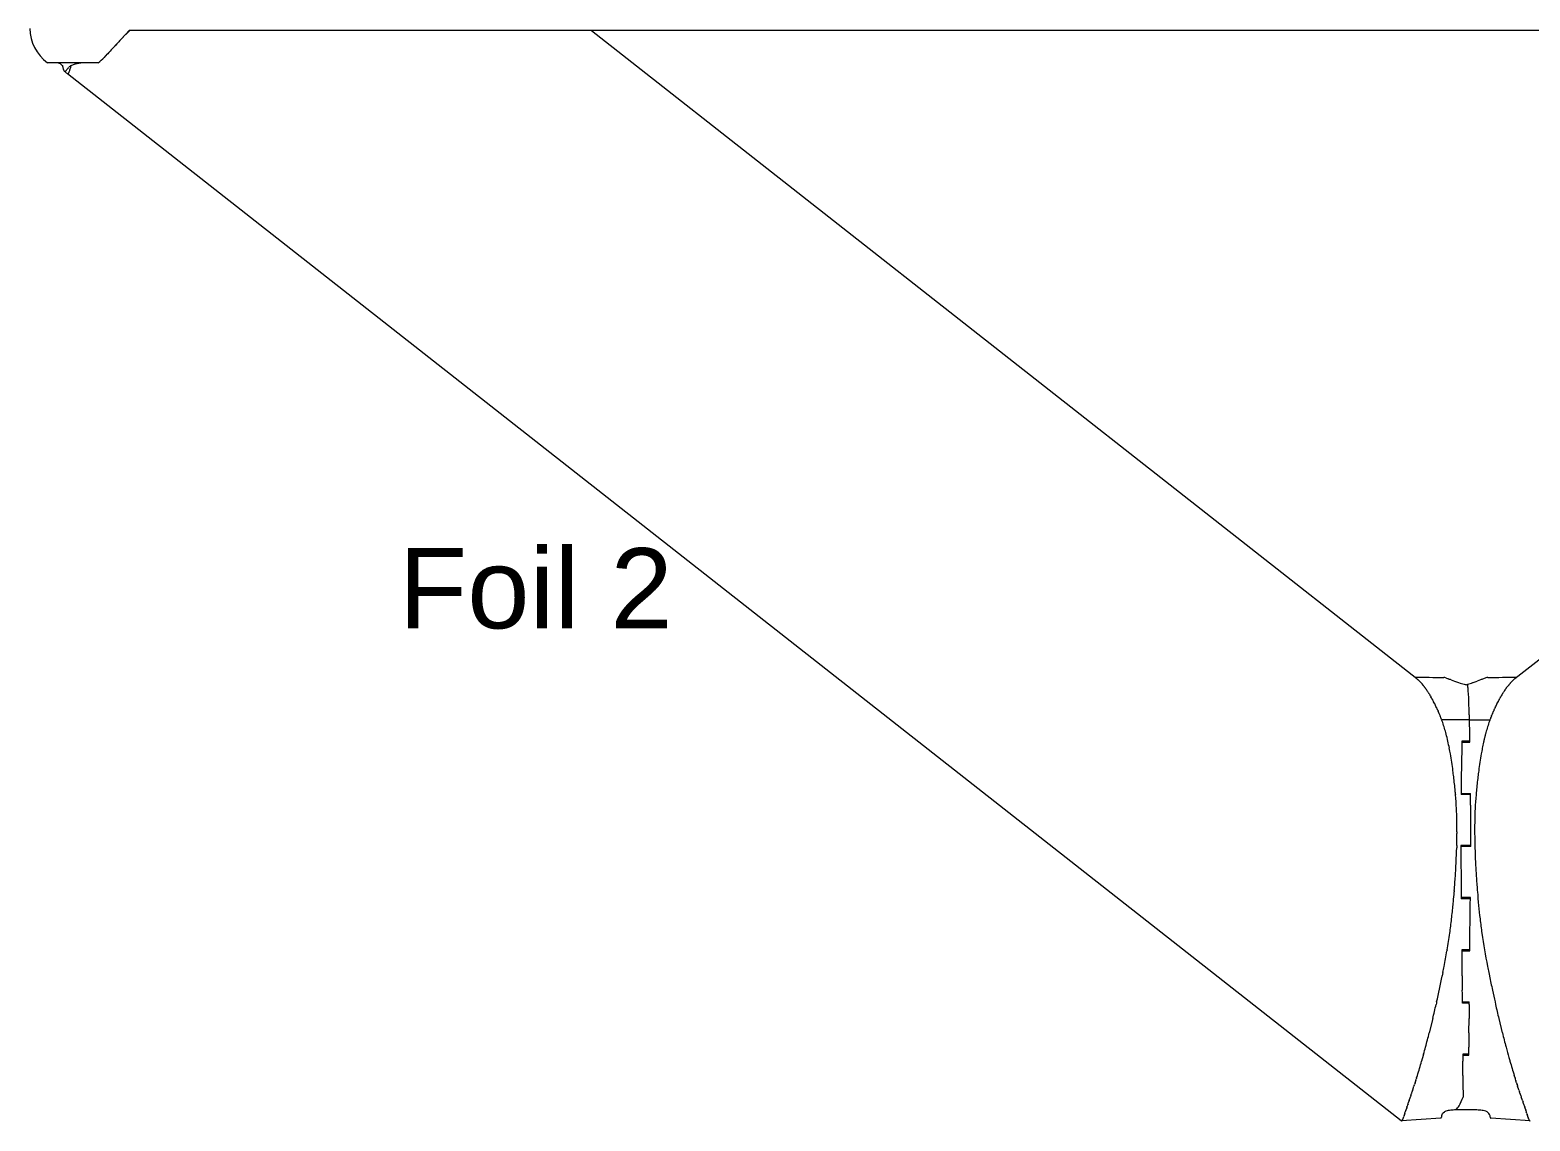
# Model space of a CAD drawing. Header units: millimetres. Extents: x 6152 to 28526, y 1087 to 12861.
# Drawn here: x 9873 to 10434, y 10551 to 10959 of the extents above; entities that cross this region are included whole.
import ezdxf

# ---------------------------------------------------------------- set-up
doc = ezdxf.new("R2010")
doc.units = ezdxf.units.MM
doc.header["$LTSCALE"] = 0.05
doc.layers.add('OF1', color=7, linetype='Continuous', lineweight=15)
doc.layers.add('Text', color=8, linetype='Continuous')
doc.styles.get("Standard").update_dxf_attribs({"font": 'arial.ttf'})

msp = doc.modelspace()

# ---------------------------------------------------------------- linework, layer by layer
at = {"layer": 'OF1'}
for p, q in [((9909.99, 10958.87), (9900.58, 10948.77)), ((9909.96, 10958.61), (9909.32, 10957.99)), ((9909.99, 10958.64), (9909.96, 10958.61)), ((9909.99, 10958.87), (9909.99, 10958.82)), ((9909.99, 10958.8), (9909.99, 10958.82)), ((9909.99, 10958.8), (9909.99, 10958.78)), ((9909.99, 10958.77), (9909.99, 10958.78)), ((9909.99, 10958.77), (9909.99, 10958.74)), ((9909.99, 10958.73), (9909.99, 10958.74)), ((9909.99, 10958.74), (9909.99, 10958.74)), ((9909.99, 10958.73), (9909.99, 10958.71)), ((9909.99, 10958.7), (9909.99, 10958.71)), ((9909.99, 10958.7), (9909.99, 10958.68)), ((9909.99, 10958.68), (9909.99, 10958.68)), ((9909.99, 10958.68), (9909.99, 10958.64)), ((9909.99, 10958.64), (9909.99, 10958.64)), ((9909.99, 10958.64), (9909.99, 10958.64)), ((10909.57, 10958.64), (9909.99, 10958.64)), ((10082.7, 10958.64), (10391.4, 10716.38)), ((10428.15, 10716.38), (10736.85, 10958.64)), ((9908.36, 10957.01), (9907.12, 10955.72)), ((9898.21, 10946.61), (9879.21, 10946.61)), ((9884.73, 10945.64), (9884.97, 10945.25)), ((9885.27, 10944.08), (9885.29, 10943.93)), ((9885.29, 10943.93), (9885.39, 10943.7)), ((9885.91, 10943.48), (9886.22, 10943.7)), ((9886.22, 10943.7), (9886.23, 10943.71)), ((10385.56, 10551.03), (9886.68, 10942.54)), ((9886.82, 10942.48), (9886.85, 10942.48)), ((9886.82, 10942.48), (9886.82, 10942.48)), ((9887.03, 10944.73), (9887.19, 10944.9)), ((9887.49, 10943.52), (9887.49, 10943.54)), ((9888.14, 10945.59), (9888.71, 10945.86)), ((9888.15, 10945.51), (9888.18, 10945.6)), ((9888.71, 10945.86), (9888.79, 10945.89)), ((9888.79, 10945.89), (9889.63, 10946.16)), ((10391.18, 10716.53), (10391.14, 10716.56)), ((10391.18, 10716.53), (10391.23, 10716.51)), ((10401.55, 10716.8), (10401.56, 10716.8)), ((10402.34, 10716.63), (10403.21, 10716.29)), ((10417.21, 10716.63), (10416.34, 10716.29)), ((10418, 10716.8), (10418, 10716.8)), ((10428.37, 10716.53), (10428.33, 10716.51)), ((10428.37, 10716.53), (10428.42, 10716.56)), ((10391.29, 10716.46), (10391.23, 10716.51)), ((10391.39, 10716.39), (10391.31, 10716.44)), ((10391.59, 10716.22), (10391.57, 10716.24)), ((10391.59, 10716.22), (10391.65, 10716.17)), ((10391.69, 10716.14), (10391.65, 10716.17)), ((10391.69, 10716.14), (10391.74, 10716.1)), ((10391.77, 10716.06), (10391.74, 10716.1)), ((10391.77, 10716.06), (10391.82, 10716.02)), ((10391.86, 10715.98), (10391.82, 10716.02)), ((10391.86, 10715.98), (10391.9, 10715.95)), ((10392.03, 10715.82), (10391.9, 10715.95)), ((10392.03, 10715.82), (10392.06, 10715.79)), ((10392.22, 10715.63), (10392.06, 10715.79)), ((10392.22, 10715.63), (10392.36, 10715.49)), ((10392.45, 10715.4), (10392.36, 10715.49)), ((10392.45, 10715.4), (10392.5, 10715.34)), ((10392.57, 10715.27), (10392.5, 10715.34)), ((10392.57, 10715.27), (10392.64, 10715.2)), ((10392.68, 10715.15), (10392.64, 10715.2)), ((10392.68, 10715.15), (10392.78, 10715.05)), ((10392.81, 10715.02), (10392.78, 10715.05)), ((10392.81, 10715.02), (10392.92, 10714.9)), ((10393.05, 10714.76), (10392.92, 10714.9)), ((10393.16, 10714.63), (10393.06, 10714.75)), ((10393.16, 10714.63), (10393.2, 10714.59)), ((10393.28, 10714.5), (10393.2, 10714.59)), ((10393.28, 10714.5), (10393.33, 10714.44)), ((10393.4, 10714.36), (10393.33, 10714.44)), ((10393.4, 10714.36), (10393.47, 10714.28)), ((10393.52, 10714.23), (10393.47, 10714.28)), ((10393.52, 10714.23), (10393.6, 10714.13)), ((10393.63, 10714.09), (10393.6, 10714.13)), ((10393.63, 10714.09), (10393.73, 10713.97)), ((10393.8, 10713.89), (10393.73, 10713.97)), ((10393.8, 10713.89), (10393.86, 10713.81)), ((10393.96, 10713.69), (10393.86, 10713.81)), ((10393.96, 10713.69), (10393.99, 10713.65)), ((10394.07, 10713.56), (10393.99, 10713.65)), ((10394.07, 10713.56), (10394.12, 10713.48)), ((10394.17, 10713.42), (10394.12, 10713.48)), ((10394.17, 10713.42), (10394.25, 10713.32)), ((10394.38, 10713.15), (10394.25, 10713.32)), ((10394.38, 10713.15), (10394.51, 10712.99)), ((10394.53, 10712.96), (10394.51, 10712.99)), ((10394.53, 10712.96), (10394.63, 10712.82)), ((10394.74, 10712.67), (10394.63, 10712.82)), ((10394.74, 10712.67), (10394.75, 10712.65)), ((10394.85, 10712.52), (10394.75, 10712.65)), ((10394.85, 10712.52), (10394.88, 10712.48)), ((10394.95, 10712.37), (10394.88, 10712.48)), ((10394.95, 10712.37), (10395, 10712.3)), ((10395.06, 10712.22), (10395, 10712.3)), ((10395.06, 10712.22), (10395.12, 10712.13)), ((10395.16, 10712.07), (10395.12, 10712.13)), ((10395.16, 10712.07), (10395.24, 10711.95)), ((10395.26, 10711.92), (10395.24, 10711.95)), ((10395.26, 10711.92), (10395.36, 10711.78)), ((10395.47, 10711.6), (10395.37, 10711.76)), ((10395.47, 10711.6), (10395.59, 10711.42)), ((10395.65, 10711.33), (10395.59, 10711.42)), ((10395.65, 10711.33), (10395.71, 10711.24)), ((10395.82, 10711.06), (10395.71, 10711.24)), ((10395.82, 10711.06), (10395.94, 10710.88)), ((10404.26, 10715.89), (10405.52, 10715.41)), ((10410.44, 10714.28), (10410.44, 10714.31)), ((10410.87, 10708.95), (10410.75, 10710.95)), ((10415.3, 10715.89), (10414.04, 10715.41)), ((10423.74, 10711.06), (10423.62, 10710.88)), ((10423.74, 10711.06), (10423.85, 10711.24)), ((10423.91, 10711.33), (10423.85, 10711.24)), ((10423.91, 10711.33), (10423.96, 10711.42)), ((10424.08, 10711.6), (10423.96, 10711.42)), ((10424.08, 10711.6), (10424.19, 10711.76)), ((10424.29, 10711.92), (10424.2, 10711.78)), ((10424.29, 10711.92), (10424.32, 10711.95)), ((10424.39, 10712.07), (10424.32, 10711.95)), ((10424.39, 10712.07), (10424.44, 10712.13)), ((10424.5, 10712.22), (10424.44, 10712.13)), ((10424.5, 10712.22), (10424.56, 10712.3)), ((10424.6, 10712.37), (10424.56, 10712.3)), ((10424.6, 10712.37), (10424.68, 10712.48)), ((10424.71, 10712.52), (10424.68, 10712.48)), ((10424.71, 10712.52), (10424.8, 10712.65)), ((10424.81, 10712.67), (10424.8, 10712.65)), ((10425.03, 10712.96), (10425.05, 10712.99)), ((10425.18, 10713.15), (10425.05, 10712.99)), ((10425.18, 10713.15), (10425.3, 10713.32)), ((10425.38, 10713.42), (10425.3, 10713.32)), ((10425.38, 10713.42), (10425.43, 10713.48)), ((10425.49, 10713.56), (10425.43, 10713.48)), ((10425.49, 10713.56), (10425.56, 10713.65)), ((10425.59, 10713.69), (10425.56, 10713.65)), ((10425.59, 10713.69), (10425.69, 10713.81)), ((10425.76, 10713.89), (10425.69, 10713.81)), ((10425.76, 10713.89), (10425.82, 10713.97)), ((10425.92, 10714.09), (10425.82, 10713.97)), ((10425.92, 10714.09), (10425.96, 10714.13)), ((10426.04, 10714.23), (10425.96, 10714.13)), ((10426.04, 10714.23), (10426.09, 10714.28)), ((10426.16, 10714.36), (10426.09, 10714.28)), ((10426.16, 10714.36), (10426.22, 10714.44)), ((10426.27, 10714.5), (10426.22, 10714.44)), ((10426.27, 10714.5), (10426.36, 10714.59)), ((10426.39, 10714.63), (10426.36, 10714.59)), ((10426.39, 10714.63), (10426.5, 10714.75)), ((10426.51, 10714.76), (10426.63, 10714.9)), ((10426.75, 10715.02), (10426.63, 10714.9)), ((10426.75, 10715.02), (10426.77, 10715.05)), ((10426.87, 10715.15), (10426.77, 10715.05)), ((10426.87, 10715.15), (10426.91, 10715.2)), ((10426.99, 10715.27), (10426.91, 10715.2)), ((10426.99, 10715.27), (10427.05, 10715.34)), ((10427.1, 10715.4), (10427.05, 10715.34)), ((10427.1, 10715.4), (10427.2, 10715.49)), ((10427.34, 10715.63), (10427.2, 10715.49)), ((10427.34, 10715.63), (10427.5, 10715.79)), ((10427.53, 10715.82), (10427.5, 10715.79)), ((10427.53, 10715.82), (10427.66, 10715.95)), ((10427.7, 10715.98), (10427.66, 10715.95)), ((10427.7, 10715.98), (10427.74, 10716.02)), ((10427.78, 10716.06), (10427.74, 10716.02)), ((10427.78, 10716.06), (10427.82, 10716.1)), ((10427.87, 10716.14), (10427.82, 10716.1)), ((10427.87, 10716.14), (10427.9, 10716.17)), ((10427.96, 10716.22), (10427.9, 10716.17)), ((10427.96, 10716.22), (10427.98, 10716.24)), ((10428.17, 10716.39), (10428.24, 10716.44)), ((10428.27, 10716.46), (10428.33, 10716.51)), ((10395.99, 10710.79), (10395.94, 10710.88)), ((10395.99, 10710.79), (10396.05, 10710.7)), ((10396.16, 10710.52), (10396.05, 10710.7)), ((10396.16, 10710.52), (10396.27, 10710.33)), ((10396.35, 10710.2), (10396.27, 10710.33)), ((10396.35, 10710.2), (10396.49, 10709.95)), ((10396.54, 10709.88), (10396.49, 10709.95)), ((10396.54, 10709.88), (10396.71, 10709.58)), ((10396.9, 10709.23), (10396.71, 10709.58)), ((10396.9, 10709.23), (10396.92, 10709.2)), ((10397.09, 10708.9), (10396.92, 10709.2)), ((10397.09, 10708.9), (10397.13, 10708.82)), ((10397.27, 10708.57), (10397.13, 10708.82)), ((10397.27, 10708.57), (10397.34, 10708.44)), ((10397.44, 10708.24), (10397.34, 10708.44)), ((10397.44, 10708.24), (10397.54, 10708.06)), ((10397.62, 10707.91), (10397.54, 10708.06)), ((10397.62, 10707.91), (10397.74, 10707.67)), ((10398.14, 10706.89), (10397.74, 10707.67)), ((10398.14, 10706.89), (10398.16, 10706.84)), ((10398.3, 10706.56), (10398.16, 10706.84)), ((10398.3, 10706.56), (10398.38, 10706.4)), ((10398.47, 10706.22), (10398.38, 10706.4)), ((10398.47, 10706.22), (10398.6, 10705.95)), ((10398.8, 10705.54), (10398.6, 10705.95)), ((10398.8, 10705.54), (10398.82, 10705.5)), ((10398.96, 10705.2), (10398.82, 10705.5)), ((10411.04, 10704.79), (10410.97, 10706.86)), ((10420.59, 10705.2), (10420.74, 10705.5)), ((10420.76, 10705.54), (10420.74, 10705.5)), ((10420.76, 10705.54), (10420.95, 10705.95)), ((10421.09, 10706.22), (10420.95, 10705.95)), ((10421.09, 10706.22), (10421.17, 10706.4)), ((10421.25, 10706.56), (10421.17, 10706.4)), ((10421.25, 10706.56), (10421.39, 10706.84)), ((10421.42, 10706.89), (10421.39, 10706.84)), ((10421.42, 10706.89), (10421.82, 10707.67)), ((10421.94, 10707.91), (10421.82, 10707.67)), ((10421.94, 10707.91), (10422.02, 10708.06)), ((10422.11, 10708.24), (10422.02, 10708.06)), ((10422.11, 10708.24), (10422.22, 10708.44)), ((10422.29, 10708.57), (10422.22, 10708.44)), ((10422.29, 10708.57), (10422.43, 10708.82)), ((10422.47, 10708.9), (10422.43, 10708.82)), ((10422.47, 10708.9), (10422.64, 10709.2)), ((10422.65, 10709.23), (10422.64, 10709.2)), ((10422.65, 10709.23), (10422.85, 10709.58)), ((10423.02, 10709.88), (10422.85, 10709.58)), ((10423.02, 10709.88), (10423.07, 10709.95)), ((10423.21, 10710.2), (10423.07, 10709.95)), ((10423.21, 10710.2), (10423.28, 10710.33)), ((10423.4, 10710.52), (10423.28, 10710.33)), ((10423.4, 10710.52), (10423.51, 10710.7)), ((10423.57, 10710.79), (10423.51, 10710.7)), ((10423.57, 10710.79), (10423.62, 10710.88)), ((10398.96, 10705.2), (10399.03, 10705.05)), ((10399.18, 10704.74), (10399.03, 10705.05)), ((10399.18, 10704.74), (10399.24, 10704.6)), ((10399.28, 10704.51), (10399.24, 10704.6)), ((10399.28, 10704.51), (10399.34, 10704.37)), ((10399.38, 10704.28), (10399.34, 10704.37)), ((10399.38, 10704.28), (10399.44, 10704.14)), ((10399.49, 10704.04), (10399.44, 10704.14)), ((10399.49, 10704.04), (10399.54, 10703.92)), ((10399.59, 10703.81), (10399.54, 10703.92)), ((10399.59, 10703.81), (10399.65, 10703.69)), ((10399.74, 10703.46), (10399.65, 10703.69)), ((10399.74, 10703.46), (10399.84, 10703.23)), ((10399.89, 10703.11), (10399.84, 10703.23)), ((10400.19, 10702.4), (10400.13, 10702.53)), ((10400.47, 10701.69), (10400.42, 10701.83)), ((10400.75, 10700.97), (10400.69, 10701.12)), ((10411.13, 10700.97), (10400.75, 10700.97)), ((10411.23, 10695.65), (10411.13, 10700.97)), ((10411.13, 10700.97), (10418.81, 10700.97)), ((10418.81, 10700.97), (10418.87, 10701.12)), ((10419.08, 10701.69), (10419.14, 10701.83)), ((10419.37, 10702.4), (10419.42, 10702.53)), ((10419.66, 10703.11), (10419.71, 10703.23)), ((10419.81, 10703.46), (10419.71, 10703.23)), ((10419.81, 10703.46), (10419.91, 10703.69)), ((10419.97, 10703.81), (10419.91, 10703.69)), ((10419.97, 10703.81), (10420.01, 10703.92)), ((10420.07, 10704.04), (10420.01, 10703.92)), ((10420.07, 10704.04), (10420.11, 10704.14)), ((10420.17, 10704.28), (10420.11, 10704.14)), ((10420.17, 10704.28), (10420.21, 10704.37)), ((10420.28, 10704.51), (10420.21, 10704.37)), ((10420.28, 10704.51), (10420.32, 10704.6)), ((10420.38, 10704.74), (10420.32, 10704.6)), ((10420.38, 10704.74), (10420.53, 10705.05)), ((10420.59, 10705.2), (10420.53, 10705.05)), ((10411.29, 10692.57), (10411.23, 10695.65)), ((10416.75, 10694.12), (10416.69, 10693.84)), ((10416.78, 10694.23), (10416.75, 10694.12)), ((10416.84, 10694.5), (10416.78, 10694.23)), ((10416.87, 10694.62), (10416.84, 10694.5)), ((10416.94, 10694.89), (10416.87, 10694.62)), ((10416.97, 10695.01), (10416.94, 10694.89)), ((10417.04, 10695.27), (10416.97, 10695.01)), ((10417.07, 10695.39), (10417.04, 10695.27)), ((10417.14, 10695.65), (10417.07, 10695.39)), ((10408.23, 10690.33), (10408.15, 10685.01)), ((10408.28, 10692.97), (10408.23, 10690.33)), ((10408.27, 10692.57), (10411.29, 10692.57)), ((10411.28, 10692.97), (10408.28, 10692.97)), ((10416.48, 10692.96), (10416.4, 10692.57)), ((10416.51, 10693.06), (10416.48, 10692.96)), ((10416.57, 10693.35), (10416.51, 10693.06)), ((10416.6, 10693.45), (10416.57, 10693.35)), ((10416.66, 10693.73), (10416.6, 10693.45)), ((10416.69, 10693.84), (10416.66, 10693.73)), ((10408.07, 10679.69), (10408.01, 10674.37)), ((10405.93, 10673.07), (10405.94, 10672.9)), ((10408.01, 10674.37), (10407.99, 10673.07)), ((10411.56, 10673.07), (10407.99, 10673.07)), ((10408, 10673.47), (10411.56, 10673.47)), ((10413.66, 10673.47), (10413.61, 10672.9)), ((10413.69, 10673.76), (10413.66, 10673.47)), ((10413.75, 10674.37), (10413.69, 10673.76)), ((10411.63, 10663.73), (10411.6, 10669.05)), ((10411.63, 10658.41), (10411.63, 10663.73)), ((10406.47, 10659.07), (10406.47, 10658.41)), ((10413.08, 10659.07), (10413.09, 10658.41)), ((10406.39, 10653.57), (10406.37, 10653.09)), ((10406.4, 10653.97), (10406.39, 10653.57)), ((10411.62, 10653.97), (10407.94, 10653.97)), ((10407.94, 10653.97), (10407.94, 10653.09)), ((10411.62, 10653.57), (10407.94, 10653.57)), ((10413.17, 10653.57), (10413.18, 10653.09)), ((10407.96, 10647.77), (10408, 10642.45)), ((10408, 10642.45), (10408.05, 10637.13)), ((10405.48, 10637.13), (10405.44, 10636.64)), ((10408.05, 10637.13), (10408.08, 10634.07)), ((10411.48, 10634.47), (10408.07, 10634.47)), ((10411.48, 10634.07), (10408.08, 10634.07)), ((10411.46, 10631.81), (10411.48, 10634.47)), ((10414.08, 10637.13), (10414.12, 10636.64)), ((10411.4, 10626.49), (10411.46, 10631.81)), ((10411.27, 10615.85), (10411.34, 10621.17)), ((10411.34, 10621.17), (10411.4, 10626.49)), ((10411.25, 10614.57), (10411.27, 10615.85)), ((10402.76, 10614.86), (10402.71, 10614.57)), ((10402.78, 10614.97), (10402.76, 10614.86)), ((10411.26, 10614.97), (10408.3, 10614.97)), ((10408.3, 10614.97), (10408.35, 10610.53)), ((10408.3, 10614.57), (10411.25, 10614.57)), ((10401.2, 10606.54), (10400.93, 10605.21)), ((10408.42, 10605.21), (10408.47, 10599.89)), ((10418.36, 10606.54), (10418.63, 10605.21)), ((10398.77, 10595.07), (10398.66, 10594.57)), ((10398.86, 10595.47), (10398.77, 10595.07)), ((10408.51, 10595.47), (10411.04, 10595.47)), ((10411.04, 10595.07), (10408.52, 10595.07)), ((10411.03, 10594.57), (10411.04, 10595.47)), ((10420.7, 10595.47), (10420.9, 10594.57)), ((10397.43, 10589.25), (10396.12, 10583.93)), ((10410.96, 10583.93), (10410.99, 10589.25)), ((10422.13, 10589.25), (10423.44, 10583.93)), ((10410.92, 10575.57), (10410.93, 10578.61)), ((10393.85, 10575.4), (10393.25, 10573.29)), ((10393.89, 10575.57), (10393.85, 10575.4)), ((10394.01, 10575.97), (10393.89, 10575.57)), ((10410.92, 10575.97), (10408.63, 10575.97)), ((10408.63, 10575.97), (10408.64, 10573.29)), ((10408.63, 10575.57), (10410.92, 10575.57)), ((10390.78, 10565.18), (10390.61, 10564.63)), ((10390.78, 10565.18), (10390.82, 10565.29)), ((10390.82, 10565.29), (10391.05, 10566.01)), ((10391.08, 10566.12), (10391.05, 10566.01)), ((10391.08, 10566.12), (10391.24, 10566.63)), ((10391.24, 10566.63), (10391.3, 10566.82)), ((10391.38, 10567.06), (10391.3, 10566.82)), ((10391.38, 10567.06), (10391.66, 10567.97)), ((10428.18, 10567.06), (10427.89, 10567.97)), ((10428.18, 10567.06), (10428.25, 10566.82)), ((10428.31, 10566.63), (10428.25, 10566.82)), ((10428.47, 10566.12), (10428.31, 10566.63)), ((10428.47, 10566.12), (10428.51, 10566.01)), ((10428.74, 10565.29), (10428.51, 10566.01)), ((10428.77, 10565.18), (10428.74, 10565.29)), ((10428.77, 10565.18), (10428.95, 10564.63)), ((10388.59, 10558.65), (10389.05, 10559.97)), ((10389.23, 10560.5), (10389.05, 10559.97)), ((10389.23, 10560.5), (10389.5, 10561.3)), ((10389.55, 10561.43), (10389.5, 10561.3)), ((10389.55, 10561.43), (10389.73, 10561.96)), ((10389.86, 10562.37), (10389.73, 10561.96)), ((10389.86, 10562.37), (10389.95, 10562.62)), ((10389.95, 10562.62), (10390.39, 10563.96)), ((10390.48, 10564.24), (10390.39, 10563.96)), ((10390.48, 10564.24), (10390.61, 10564.63)), ((10429.08, 10564.24), (10428.95, 10564.63)), ((10429.08, 10564.24), (10429.17, 10563.96)), ((10429.61, 10562.62), (10429.17, 10563.96)), ((10429.69, 10562.37), (10429.61, 10562.62)), ((10429.69, 10562.37), (10429.83, 10561.96)), ((10430, 10561.43), (10429.83, 10561.96)), ((10430, 10561.43), (10430.05, 10561.3)), ((10430.32, 10560.5), (10430.05, 10561.3)), ((10430.32, 10560.5), (10430.5, 10559.97)), ((10430.96, 10558.65), (10430.5, 10559.97)), ((10386.94, 10553.72), (10387.14, 10554.34)), ((10387.33, 10554.93), (10387.14, 10554.34)), ((10387.33, 10554.93), (10387.37, 10555.04)), ((10387.66, 10555.93), (10387.37, 10555.04)), ((10387.66, 10555.93), (10387.68, 10556.01)), ((10387.75, 10556.21), (10387.68, 10556.01)), ((10387.75, 10556.21), (10387.85, 10556.49)), ((10388.01, 10556.97), (10387.85, 10556.49)), ((10388.17, 10557.44), (10388.02, 10556.98)), ((10388.17, 10557.44), (10388.36, 10557.99)), ((10388.59, 10558.62), (10388.36, 10557.99)), ((10388.59, 10558.62), (10388.59, 10558.65)), ((10401.37, 10554.07), (10401.75, 10554.36)), ((10413.38, 10555.1), (10406.02, 10555.1)), ((10418.18, 10554.07), (10417.81, 10554.36)), ((10430.97, 10558.62), (10430.96, 10558.65)), ((10430.97, 10558.62), (10431.19, 10557.99)), ((10431.38, 10557.44), (10431.19, 10557.99)), ((10431.38, 10557.44), (10431.54, 10556.98)), ((10431.54, 10556.97), (10431.71, 10556.49)), ((10431.8, 10556.21), (10431.71, 10556.49)), ((10431.8, 10556.21), (10431.87, 10556.01)), ((10431.9, 10555.93), (10431.87, 10556.01)), ((10431.9, 10555.93), (10432.19, 10555.04)), ((10432.22, 10554.93), (10432.19, 10555.04)), ((10432.22, 10554.93), (10432.41, 10554.34)), ((10432.61, 10553.72), (10432.41, 10554.34)), ((10385.63, 10551), (10385.65, 10550.99)), ((10385.67, 10550.98), (10385.65, 10550.99)), ((10385.67, 10550.98), (10385.68, 10550.98)), ((10385.69, 10550.98), (10385.68, 10550.98)), ((10385.69, 10550.98), (10385.71, 10550.97)), ((10385.71, 10550.97), (10385.71, 10550.97)), ((10385.71, 10550.97), (10385.74, 10550.97)), ((10385.75, 10550.97), (10385.74, 10550.97)), ((10385.75, 10550.97), (10385.77, 10550.97)), ((10400.44, 10551.99), (10385.77, 10550.97)), ((10386.25, 10551.68), (10386.22, 10551.62)), ((10386.25, 10551.68), (10386.3, 10551.81)), ((10386.3, 10551.82), (10386.37, 10552.01)), ((10386.3, 10551.82), (10386.3, 10551.81)), ((10386.37, 10552.01), (10386.38, 10552.04)), ((10386.45, 10552.24), (10386.38, 10552.04)), ((10386.45, 10552.24), (10386.49, 10552.36)), ((10386.52, 10552.45), (10386.49, 10552.36)), ((10386.52, 10552.45), (10386.6, 10552.68)), ((10386.66, 10552.87), (10386.6, 10552.68)), ((10386.66, 10552.87), (10386.71, 10553.01)), ((10386.8, 10553.29), (10386.71, 10553.01)), ((10386.8, 10553.29), (10386.82, 10553.34)), ((10386.94, 10553.72), (10386.82, 10553.34)), ((10400.57, 10552.25), (10400.57, 10552.26)), ((10400.78, 10553.05), (10400.92, 10553.42)), ((10400.92, 10553.42), (10401.11, 10553.76)), ((10418.64, 10553.42), (10418.45, 10553.76)), ((10418.78, 10553.05), (10418.64, 10553.42)), ((10418.99, 10552.25), (10418.98, 10552.26)), ((10433.79, 10550.97), (10419.11, 10551.99)), ((10432.61, 10553.72), (10432.74, 10553.34)), ((10432.75, 10553.29), (10432.74, 10553.34)), ((10432.75, 10553.29), (10432.84, 10553.01)), ((10432.89, 10552.87), (10432.84, 10553.01)), ((10432.89, 10552.87), (10432.95, 10552.68)), ((10433.03, 10552.45), (10432.95, 10552.68)), ((10433.03, 10552.45), (10433.06, 10552.36)), ((10433.09, 10552.27), (10433.06, 10552.36)), ((10433.09, 10552.27), (10433.18, 10552.04)), ((10433.18, 10552.01), (10433.18, 10552.04)), ((10433.25, 10551.82), (10433.18, 10552.01)), ((10433.25, 10551.82), (10433.26, 10551.81)), ((10433.31, 10551.68), (10433.26, 10551.81)), ((10433.31, 10551.68), (10433.33, 10551.62))]:
    msp.add_line(p, q, dxfattribs=at)
for centre, radius, start, end in [((9888.71, 10959.48), 16, 180, 233.5764), ((9968.62, 10898.52), 83.98, 134.9633, 135.8496), ((12731.28, 8306.56), 3872.21, 136.89814, 136.97633), ((10404.99, 10484), 685.85, 136.54485, 136.92264), ((9882.08, 10940.84), 5.76, 82.9587, 88.9227), ((9882.03, 10941.48), 5.14, 70.3008, 81.5834), ((9894.48, 10919.06), 27.58, 93.6974, 97.635), ((9893.76, 10924.51), 22.09, 90.7004, 92.7418), ((9888.71, 10959.48), 16, 306.4236, 317.0041), ((9899.22, 10949.68), 1.63, 325.9972, 326.1556), ((9882.06, 10942.45), 4.23, 57.0356, 66.1448), ((9881.9, 10943.05), 3.84, 42.4569, 50.2284), ((9878.81, 10942.77), 6.64, 18.0893, 21.9162), ((9873.73, 10942.14), 11.71, 11.0966, 13.3054), ((9863.88, 10941.22), 21.57, 7.603, 8.4469), ((9886.01, 10943.96), 0.665, 202.9016, 224.1041), ((9885.74, 10943.74), 0.326, 229.9554, 255.3121), ((9791.89, 10829.49), 147.53, 50.0282, 50.5919), ((9885.73, 10943.73), 0.308, 257.0265, 305.6663), ((9870.44, 10955.77), 19.87, 322.6175, 324.0697), ((9935.31, 10906.91), 61.34, 142.1932, 142.6687), ((9886.86, 10942.78), 0.303, 229.8265, 255.8487), ((9886.85, 10942.74), 0.26, 256.2557, 263.059), ((9897.8, 10934.72), 14.7, 137.0852, 138.2062), ((9886.83, 10942.74), 0.258, 273.6276, 324.4483), ((9886.24, 10943.24), 1.03, 320.7815, 330.7129), ((9884.86, 10944.07), 2.65, 329.6539, 332.0216), ((9898.26, 10932.11), 16.91, 128.9764, 130.866), ((9882.68, 10945.12), 5.06, 333.1492, 341.6064), ((9848.36, 10957.39), 41.51, 340.5112, 341.1149), ((9897.56, 10930.17), 18.07, 121.411, 123.3684), ((9827.65, 10964.44), 63.39, 341.151, 341.9974), ((9753.56, 10988.57), 141.31, 341.9751, 342.2601), ((9895.46, 10919.99), 26.8, 99.9708, 102.5584), ((10409.48, 11644.41), 927.65, 268.8377, 269.51024), ((10401.36, 10713.97), 2.84, 69.6943, 85.9212), ((10418.2, 10713.97), 2.84, 94.0788, 110.3057), ((10410.08, 11644.41), 927.65, 270.48976, 271.1623), ((10388.28, 10712.32), 5.12, 49.9755, 52.4174), ((10374.37, 10697.88), 25.18, 42.077, 42.1224), ((10369.91, 10694.83), 30.58, 33.6291, 33.6615), ((10370.4, 10630.99), 91.39, 68.2578, 68.9606), ((10424.3, 10767.81), 55.66, 250.2814, 251.9875), ((10416.08, 10743.36), 29.87, 252.4841, 256.6437), ((10413.84, 10734.53), 20.77, 257.0312, 260.6758), ((10403.4, 10743.63), 30.15, 283.5025, 287.5027), ((10361.3, 10708.33), 49.51, 5.1318, 6.8978), ((10328.93, 10705.32), 82.01, 3.9354, 5.2026), ((10395.26, 10767.81), 55.66, 288.0125, 289.7186), ((10449.15, 10630.99), 91.39, 111.0394, 111.7422), ((10449.65, 10694.83), 30.58, 146.3385, 146.3709), ((10445.48, 10697.73), 25.5, 143.3314, 144.1475), ((10445.18, 10697.88), 25.18, 137.8776, 137.923), ((10431.28, 10712.32), 5.12, 127.5826, 130.0245), ((10249.61, 10700.41), 161.49, 2.2882, 3.0307), ((10348.48, 10681.34), 55.83, 22.3065, 22.9507), ((10350.28, 10682.07), 53.89, 21.5056, 22.162), ((10351.91, 10682.71), 52.14, 20.6754, 21.3428), ((10353.83, 10683.43), 50.09, 19.2317, 20.4966), ((10347.16, 10681.24), 57.11, 14.6189, 19.1067), ((10168.35, 10697.5), 242.8, 1.2553, 1.7209), ((10127.05, 10696.44), 284.12, 0.913, 1.2852), ((10472.4, 10681.24), 57.11, 160.8933, 165.3811), ((10465.73, 10683.43), 50.09, 159.5034, 160.7683), ((10467.65, 10682.71), 52.14, 158.6572, 159.3246), ((10469.28, 10682.07), 53.89, 157.838, 158.4944), ((10471.07, 10681.34), 55.83, 157.0493, 157.6935), ((10330.28, 10676.73), 74.57, 12.577, 14.6958), ((10312.19, 10672.69), 93.12, 10.9221, 12.5814), ((10289.22, 10668.23), 116.51, 9.8965, 10.9354), ((10530.33, 10668.23), 116.51, 169.0646, 170.1035), ((10509.02, 10672.35), 94.8, 167.6866, 169.0688), ((10252.85, 10661.98), 153.42, 7.4671, 9.8597), ((13338.32, 10641.49), 2930.49, 179.14903, 179.25306), ((10566.71, 10661.98), 153.42, 170.1403, 172.5329), ((10226.38, 10658.4), 180.12, 6.7879, 7.5026), ((10193.86, 10654.62), 212.87, 5.3238, 6.7638), ((10625.7, 10654.62), 212.87, 173.2362, 174.6762), ((10593.17, 10658.4), 180.12, 172.4974, 173.2121), ((10195.16, 10654.61), 211.57, 5.0064, 5.3599), ((10262.68, 10660.28), 143.82, 2.9751, 5.0331), ((8942.12, 10657.37), 1469.52, 0.45556, 0.6279), ((10556.88, 10660.28), 143.82, 174.9669, 177.0249), ((10274.24, 10661.17), 132.23, 1.1094, 2.8507), ((10545.32, 10661.17), 132.23, 177.1493, 178.8906), ((10216.79, 10660.1), 189.69, 359.6886, 1.096), ((10602.77, 10660.1), 189.69, 178.904, 180.3114), ((10153.59, 10660.24), 252.89, 358.5801, 359.5862), ((8454.79, 10660.29), 1956.84, 359.80336, 359.94507), ((10666.42, 10660.24), 253.34, 180.4144, 181.5092), ((10140.02, 10660.6), 266.46, 357.2393, 358.3841), ((12623.31, 10661.24), 2215.38, 180.21081, 180.3484), ((10679.53, 10660.6), 266.46, 181.6159, 182.7607), ((10109.89, 10662.14), 296.63, 356.1938, 357.2231), ((10709.66, 10662.14), 296.63, 182.7769, 183.8062), ((9998.71, 10669.52), 408.05, 355.4471, 356.1961), ((10820.84, 10669.52), 408.05, 183.8039, 184.5529), ((10078.84, 10662.65), 327.63, 354.5989, 354.7973), ((10044.16, 10665.76), 362.45, 354.8045, 355.3908), ((10727.21, 10661.59), 314.09, 184.5561, 186.4153), ((10133.43, 10657.33), 272.78, 353.509, 354.6325), ((10184.43, 10653.02), 221.64, 350.1149, 351.738), ((10225.68, 10646.96), 179.95, 351.7602, 353.4682), ((10593.88, 10646.96), 179.95, 186.5318, 188.2398), ((10671.93, 10658.9), 258.92, 188.379, 191.1593), ((10057.86, 10675.68), 350.23, 348.9891, 349.4635), ((10118.97, 10664.32), 288.07, 349.4631, 350.0557), ((6107.01, 10556.5), 4301.69, 0.64885, 0.71972), ((9900.74, 10706.39), 510.32, 347.4461, 348.5585), ((9847.8, 10717.29), 564.37, 348.5401, 348.5451), ((9976.22, 10691.54), 433.39, 348.6889, 348.9922), ((10843.33, 10691.54), 433.39, 191.0078, 191.3111), ((10971.75, 10717.29), 564.37, 191.4549, 191.4599), ((10942.66, 10711.34), 534.67, 191.4545, 192.0315), ((6742.46, 10563.79), 3666.19, 0.4888, 0.56414), ((10893.08, 10700.79), 483.98, 192.033, 192.5686), ((9975.4, 10689.81), 433.84, 346.5972, 347.3184), ((14101.53, 10563.51), 3690.63, 179.51786, 179.60046), ((10844.15, 10689.81), 433.84, 192.6816, 193.4028), ((10051.41, 10671.14), 355.57, 344.9165, 345.8025), ((14245.17, 10562.5), 3834.27, 179.67981, 179.75931), ((10768.15, 10671.14), 355.57, 194.1975, 195.0835), ((10076, 10664.55), 330.11, 344.4358, 344.9109), ((10739.76, 10663.51), 326.18, 195.0868, 195.8069), ((10110.76, 10654.64), 293.97, 342.8528, 343.9349), ((6038.67, 10560.56), 4369.99, 0.09714, 0.16689), ((10725.37, 10659.46), 311.23, 195.8107, 196.0727), ((10708.79, 10654.64), 293.97, 196.0651, 197.1472), ((10616.11, 10568), 207.46, 180.0072, 181.8428), ((10352.59, 10584.48), 61.36, 332.9782, 336.4034), ((10583.13, 10567.03), 174.46, 181.8743, 182.3376), ((10546.66, 10502.5), 167.74, 161.0481, 161.0511), ((10404.44, 10551.21), 4.2, 136.9921, 142.5646), ((10404.59, 10548.92), 6.14, 111.8226, 117.573), ((10405.63, 10543.51), 11.6, 101.9011, 106.6645), ((10406.37, 10535.7), 19.41, 93.757, 99.2859), ((10406.26, 10533.65), 21.44, 90.6496, 93.1062), ((10387.72, 10569.41), 23.35, 322.188, 326.7245), ((10413.31, 10534.07), 21.03, 86.8765, 89.7977), ((10413.18, 10535.7), 19.41, 80.7141, 86.243), ((10413.92, 10543.51), 11.6, 73.3355, 78.0989), ((10414.97, 10548.92), 6.14, 62.427, 68.1773), ((10415.11, 10551.21), 4.2, 37.4354, 43.0079), ((10272.89, 10502.5), 167.74, 18.9489, 18.9519), ((10385.75, 10551.28), 0.312, 231.8275, 245.673), ((10385.71, 10551.24), 0.276, 282.1468, 323.4079), ((10385.13, 10551.73), 1.03, 320.7815, 330.7129), ((10383.75, 10552.56), 2.64, 329.6527, 331.9558), ((10383.02, 10552.94), 3.46, 332.2174, 337.6443), ((10383.62, 10552.63), 2.79, 331.9357, 332.0002), ((10400.4, 10552.07), 0.0912, 300.9186, 345.0229), ((10397.16, 10553.53), 3.64, 335.8847, 339.4791), ((10423.69, 10546.92), 23.72, 165.9999, 166.988), ((10412.02, 10549.68), 11.74, 163.2889, 165.2875), ((10407.53, 10549.68), 11.74, 14.7125, 16.7111), ((10395.87, 10546.92), 23.72, 13.012, 14.0001), ((10422.39, 10553.53), 3.64, 200.5209, 204.1153), ((10419.16, 10552.07), 0.0912, 194.9771, 239.0814), ((10436.53, 10552.94), 3.46, 202.3557, 207.7826), ((10435.94, 10552.63), 2.79, 207.9998, 208.0643), ((10435.8, 10552.56), 2.64, 208.0442, 210.3473), ((10434.43, 10551.73), 1.03, 209.2871, 219.2185), ((10433.85, 10551.24), 0.276, 216.5921, 257.8532)]:
    msp.add_arc(centre, radius, start, end, dxfattribs=at)

# ---------------------------------------------------------------- texts
at = {"layer": 'Text'}
msp.add_text('Foil 2', height=30, dxfattribs=at).set_placement((10010.67, 10735.15))

doc.saveas('drawing.dxf')
